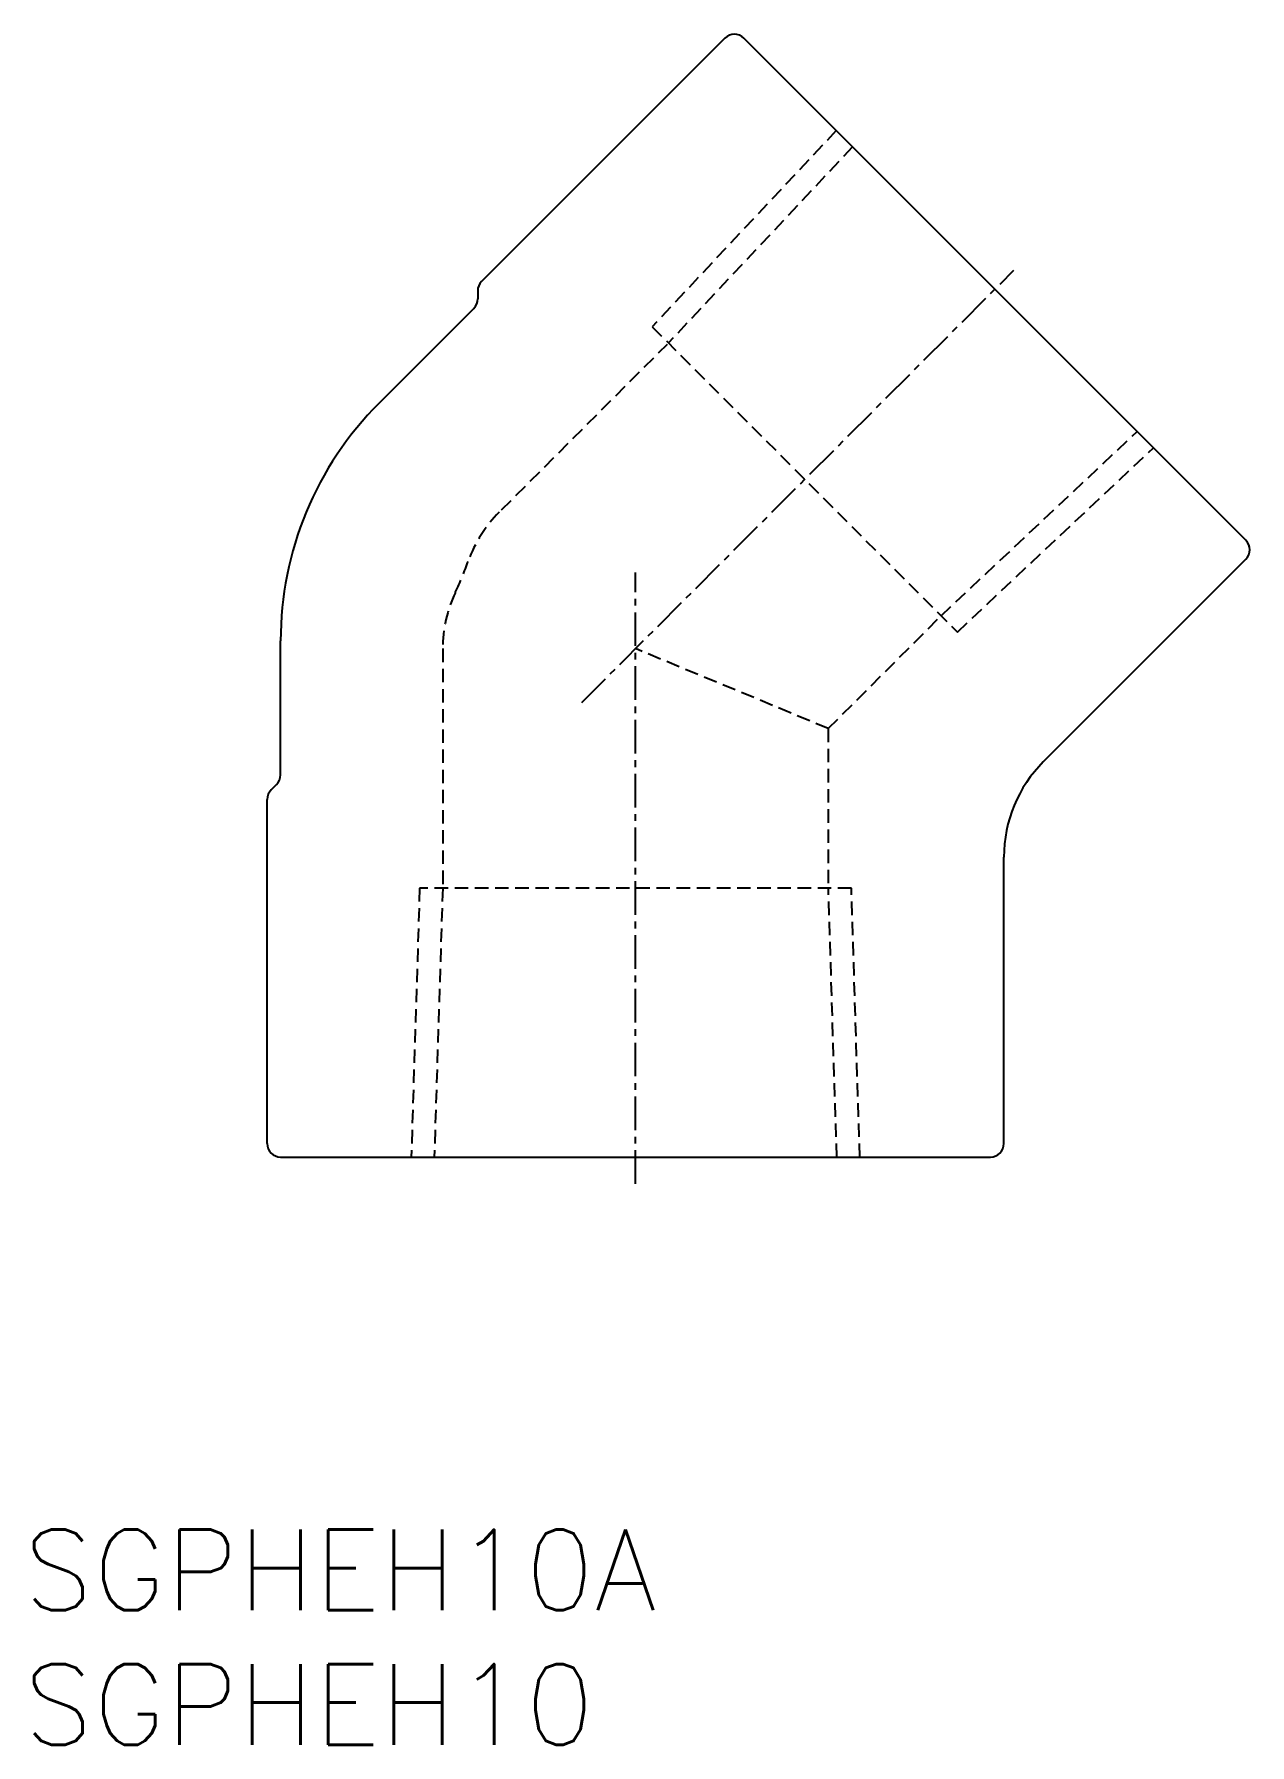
# Model space of a CAD drawing. Extents: x 124.7 to 169.9, y 64.6 to 128.2.
import ezdxf
from ezdxf.enums import TextEntityAlignment as Align

# ---------------------------------------------------------------- set-up
doc = ezdxf.new("R2010")
doc.units = 0
doc.linetypes.add('CENTER', pattern=[2, 1.25, -0.25, 0.25, -0.25])
doc.linetypes.add('DASHED', pattern=[0.75, 0.5, -0.25])
doc.layers.get('0').update_dxf_attribs({"linetype": 'CONTINUOUS'})
doc.layers.add('CENTER', color=1, linetype='CENTER')
doc.styles.get("Standard").update_dxf_attribs({"font": 'txt.shx', "bigfont": 'extfont.shx'})

msp = doc.modelspace()

# ---------------------------------------------------------------- linework, layer by layer
at = {"color": 7, "linetype": 'CONTINUOUS'}
for p, q in [((150.341, 128.087), (141.295, 119.041)), ((169.716, 109.42), (151.048, 128.087)), ((141.149, 118.688), (141.149, 118.395)), ((141.002, 118.041), (137.479, 114.518)), ((169.716, 108.712), (162.182, 101.179)), ((133.818, 100.696), (133.818, 105.679)), ((133.464, 100.136), (133.671, 100.343)), ((133.318, 86.989), (133.318, 99.782)), ((160.718, 86.989), (160.718, 97.643)), ((133.818, 86.489), (160.218, 86.489))]:
    msp.add_line(p, q, dxfattribs=at)
at = {"color": 3, "linetype": 'DASHED'}
for p, q in [((154.484, 124.651), (147.634, 117.359)), ((155.09, 124.046), (148.24, 116.754)), ((147.634, 117.359), (158.987, 106.006)), ((142.039, 110.55), (148.202, 116.714)), ((158.382, 106.611), (165.674, 113.461)), ((158.987, 106.006), (166.279, 112.856)), ((154.188, 102.417), (158.382, 106.611)), ((139.846, 105.389), (139.846, 96.489)), ((154.188, 102.419), (147.018, 105.389)), ((154.188, 102.417), (154.188, 96.543)), ((138.99, 96.489), (138.677, 86.489)), ((155.045, 96.489), (138.99, 96.489)), ((139.846, 96.489), (139.533, 86.489)), ((154.502, 86.489), (154.189, 96.489)), ((155.358, 86.489), (155.045, 96.489))]:
    msp.add_line(p, q, dxfattribs=at)
at = {"color": 7, "linetype": 'CONTINUOUS'}
for centre, radius, start, end in [((150.695, 127.734), 0.5, 45, 135), ((141.649, 118.688), 0.5, 135, 180), ((140.649, 118.395), 0.5, 315, 360), ((146.318, 105.679), 12.5, 135, 180), ((169.362, 109.066), 0.5, 315, 45), ((165.718, 97.643), 5, 135, 180), ((133.318, 100.696), 0.5, 315, 0), ((133.818, 99.782), 0.5, 135, 180), ((133.818, 86.989), 0.5, 180, 270), ((160.218, 86.989), 0.5, 270, 0)]:
    msp.add_arc(centre, radius, start, end, dxfattribs=at)
at = {"color": 3, "linetype": 'DASHED'}
for centre, radius, start, end in [((145.391, 107.015), 4.872, 135, 160.40422), ((129.025, 112.842), 12.5, 334.59578, 340.40422), ((144.718, 105.389), 4.872, 154.59578, 180)]:
    msp.add_arc(centre, radius, start, end, dxfattribs=at)
at = {"layer": 'CENTER', "color": 1, "linetype": 'CENTER'}
for p, q in [((145.018, 103.389), (161.089, 119.46)), ((147.018, 85.489), (147.018, 108.217))]:
    msp.add_line(p, q, dxfattribs=at)

# ---------------------------------------------------------------- texts
at = {"color": 7, "linetype": 'CONTINUOUS'}
for s, p in [('SGPHEH10A', (124.269, 71.136)), ('SGPHEH10', (124.269, 66.136))]:
    msp.add_text(s, height=3, dxfattribs=at).set_placement(p, align=Align.MIDDLE_LEFT)

doc.saveas('drawing.dxf')
